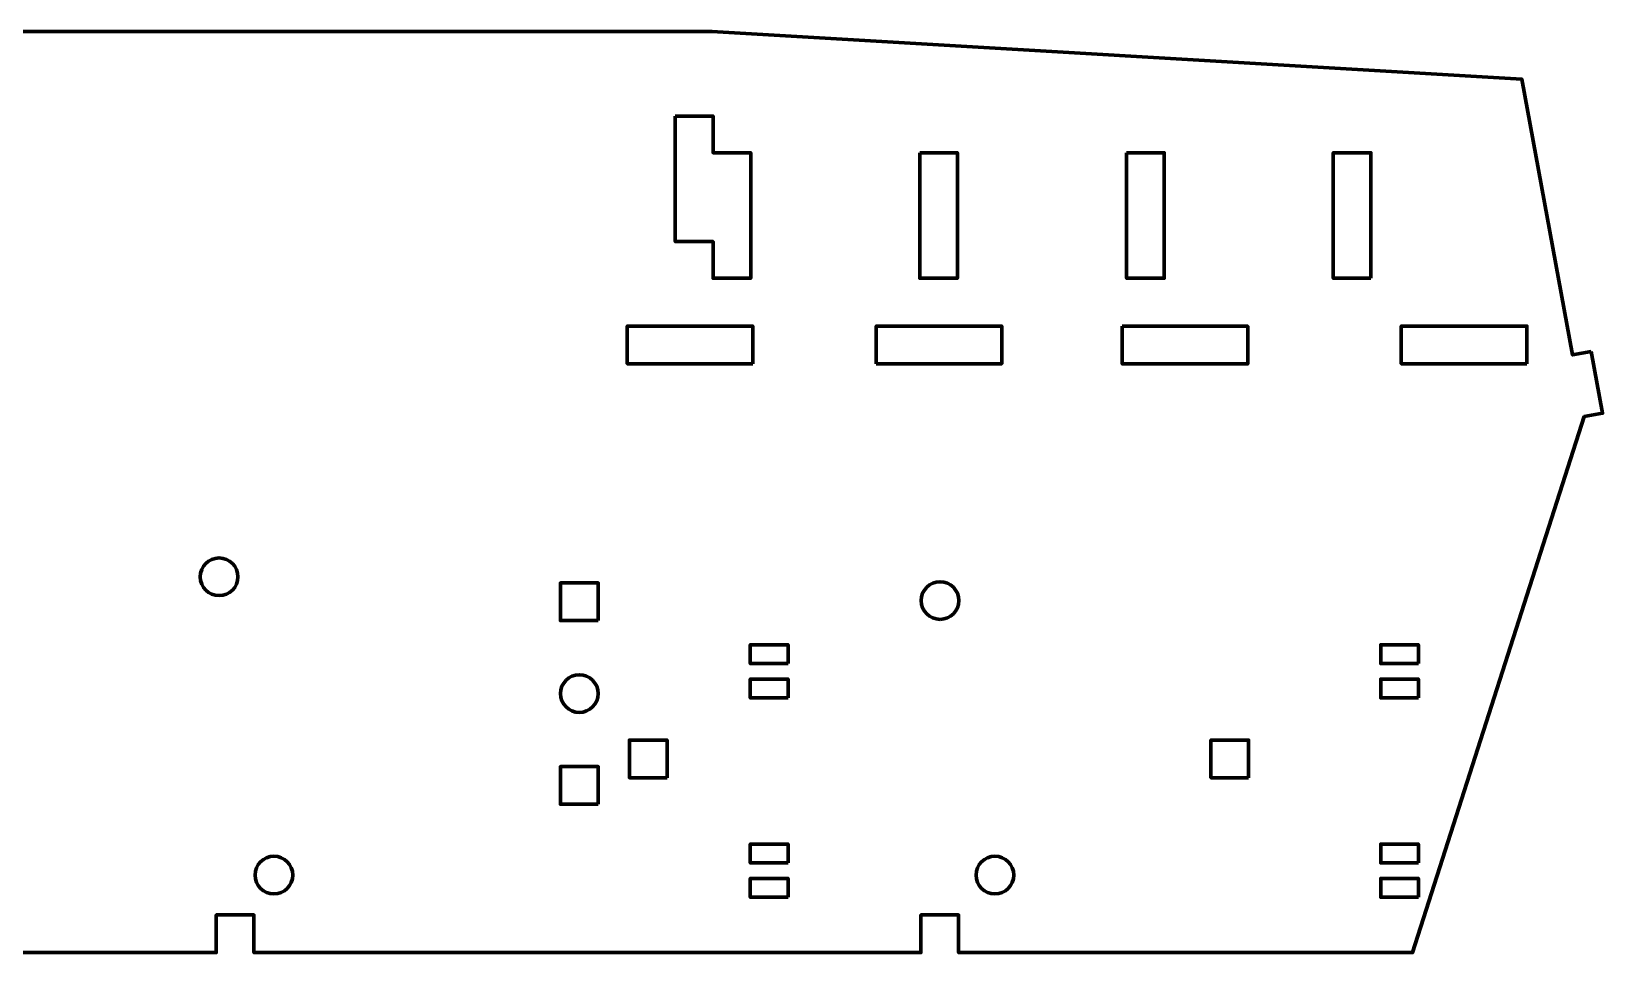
# Model space of a CAD drawing. Header units: inches. Extents: x 247 to 2765, y -1897 to -1110.
# Drawn here: x 1643.3 to 1768.4, y -1702.3 to -1628.9 of the extents above; entities that cross this region are included whole.
import ezdxf

# ---------------------------------------------------------------- set-up
doc = ezdxf.new("R2010")
doc.units = ezdxf.units.IN
doc.header["$MEASUREMENT"] = 0
doc.layers.add('Layer 1', color=7, linetype='Continuous')

msp = doc.modelspace()

# ---------------------------------------------------------------- linework, layer by layer
at = {"layer": 'Layer 1', "color": 18, "lineweight": 70, "true_color": 0x010101}
for points in [[(1767.46, -1654.44), (1765.98, -1654.71), (1761.94, -1632.74), (1697.47, -1628.95), (1591.06, -1628.95)], [(1694.56, -1635.69), (1697.56, -1635.69), (1697.56, -1638.61), (1700.56, -1638.61), (1700.56, -1648.61), (1697.56, -1648.61), (1697.56, -1645.69), (1694.56, -1645.69), (1694.56, -1635.69)], [(1714.02, -1638.61), (1717.02, -1638.61), (1717.02, -1648.61), (1714.02, -1648.61), (1714.02, -1638.61)], [(1730.48, -1638.61), (1733.48, -1638.61), (1733.48, -1648.61), (1730.48, -1648.61), (1730.48, -1638.61)], [(1749.93, -1648.61), (1746.93, -1648.61), (1746.93, -1638.61), (1749.93, -1638.61), (1749.93, -1648.61)], [(1700.73, -1655.42), (1690.73, -1655.42), (1690.73, -1652.42), (1700.73, -1652.42), (1700.73, -1655.42)], [(1710.55, -1655.42), (1710.55, -1652.42), (1720.55, -1652.42), (1720.55, -1655.42), (1710.55, -1655.42)], [(1730.13, -1652.43), (1740.13, -1652.43), (1740.13, -1655.43), (1730.13, -1655.43), (1730.13, -1652.43)], [(1762.35, -1655.42), (1752.35, -1655.42), (1752.35, -1652.42), (1762.35, -1652.42), (1762.35, -1655.42)], [(1604.92, -1702.32), (1658.02, -1702.32), (1658.02, -1699.32), (1661.02, -1699.32), (1661.02, -1702.32), (1714.11, -1702.32), (1714.11, -1699.32), (1717.11, -1699.32), (1717.11, -1702.32), (1753.25, -1702.32), (1766.91, -1659.63), (1768.37, -1659.36), (1767.46, -1654.44)], [(1688.42, -1675.87), (1685.42, -1675.87), (1685.42, -1672.87), (1688.42, -1672.87), (1688.42, -1675.87)], [(1703.53, -1679.3), (1700.53, -1679.3), (1700.53, -1677.8), (1703.53, -1677.8), (1703.53, -1679.3)], [(1753.71, -1679.3), (1750.71, -1679.3), (1750.71, -1677.8), (1753.71, -1677.8), (1753.71, -1679.3)], [(1703.53, -1682.04), (1700.53, -1682.04), (1700.53, -1680.54), (1703.53, -1680.54), (1703.53, -1682.04)], [(1753.71, -1682.04), (1750.71, -1682.04), (1750.71, -1680.54), (1753.71, -1680.54), (1753.71, -1682.04)], [(1693.91, -1688.39), (1690.91, -1688.39), (1690.91, -1685.39), (1693.91, -1685.39), (1693.91, -1688.39)], [(1740.19, -1688.39), (1737.19, -1688.39), (1737.19, -1685.39), (1740.19, -1685.39), (1740.19, -1688.39)], [(1688.42, -1690.51), (1685.42, -1690.51), (1685.42, -1687.51), (1688.42, -1687.51), (1688.42, -1690.51)], [(1703.53, -1695.18), (1700.53, -1695.18), (1700.53, -1693.68), (1703.53, -1693.68), (1703.53, -1695.18)], [(1753.71, -1695.18), (1750.71, -1695.18), (1750.71, -1693.68), (1753.71, -1693.68), (1753.71, -1695.18)], [(1703.53, -1697.91), (1700.53, -1697.91), (1700.53, -1696.41), (1703.53, -1696.41), (1703.53, -1697.91)], [(1753.71, -1697.91), (1750.71, -1697.91), (1750.71, -1696.41), (1753.71, -1696.41), (1753.71, -1697.91)]]:
    msp.add_lwpolyline(points, dxfattribs=at)
for points in [[(1658.24, -1673.89), (1657.41, -1673.89), (1656.74, -1673.22), (1656.74, -1672.39), (1656.74, -1671.56), (1657.41, -1670.89), (1658.24, -1670.89), (1659.07, -1670.89), (1659.74, -1671.56), (1659.74, -1672.39), (1659.74, -1673.22), (1659.07, -1673.89), (1658.24, -1673.89)], [(1715.63, -1675.78), (1714.8, -1675.78), (1714.13, -1675.11), (1714.13, -1674.28), (1714.13, -1673.45), (1714.8, -1672.78), (1715.63, -1672.78), (1716.46, -1672.78), (1717.13, -1673.45), (1717.13, -1674.28), (1717.13, -1675.11), (1716.46, -1675.78), (1715.63, -1675.78)], [(1685.42, -1681.69), (1685.42, -1680.86), (1686.09, -1680.19), (1686.92, -1680.19), (1687.74, -1680.19), (1688.42, -1680.86), (1688.42, -1681.69), (1688.42, -1682.52), (1687.74, -1683.19), (1686.92, -1683.19), (1686.09, -1683.19), (1685.42, -1682.52), (1685.42, -1681.69)], [(1662.61, -1697.65), (1661.78, -1697.65), (1661.11, -1696.98), (1661.11, -1696.15), (1661.11, -1695.32), (1661.78, -1694.65), (1662.61, -1694.65), (1663.44, -1694.65), (1664.11, -1695.32), (1664.11, -1696.15), (1664.11, -1696.98), (1663.44, -1697.65), (1662.61, -1697.65)], [(1720, -1697.65), (1719.17, -1697.65), (1718.5, -1696.98), (1718.5, -1696.15), (1718.5, -1695.32), (1719.17, -1694.65), (1720, -1694.65), (1720.83, -1694.65), (1721.5, -1695.32), (1721.5, -1696.15), (1721.5, -1696.98), (1720.83, -1697.65), (1720, -1697.65)]]:
    msp.add_open_spline(points, degree=3, knots=[0, 0, 0, 0, 1, 1, 1, 2, 2, 2, 3, 3, 3, 4, 4, 4, 4], dxfattribs=at)

doc.saveas('drawing.dxf')
